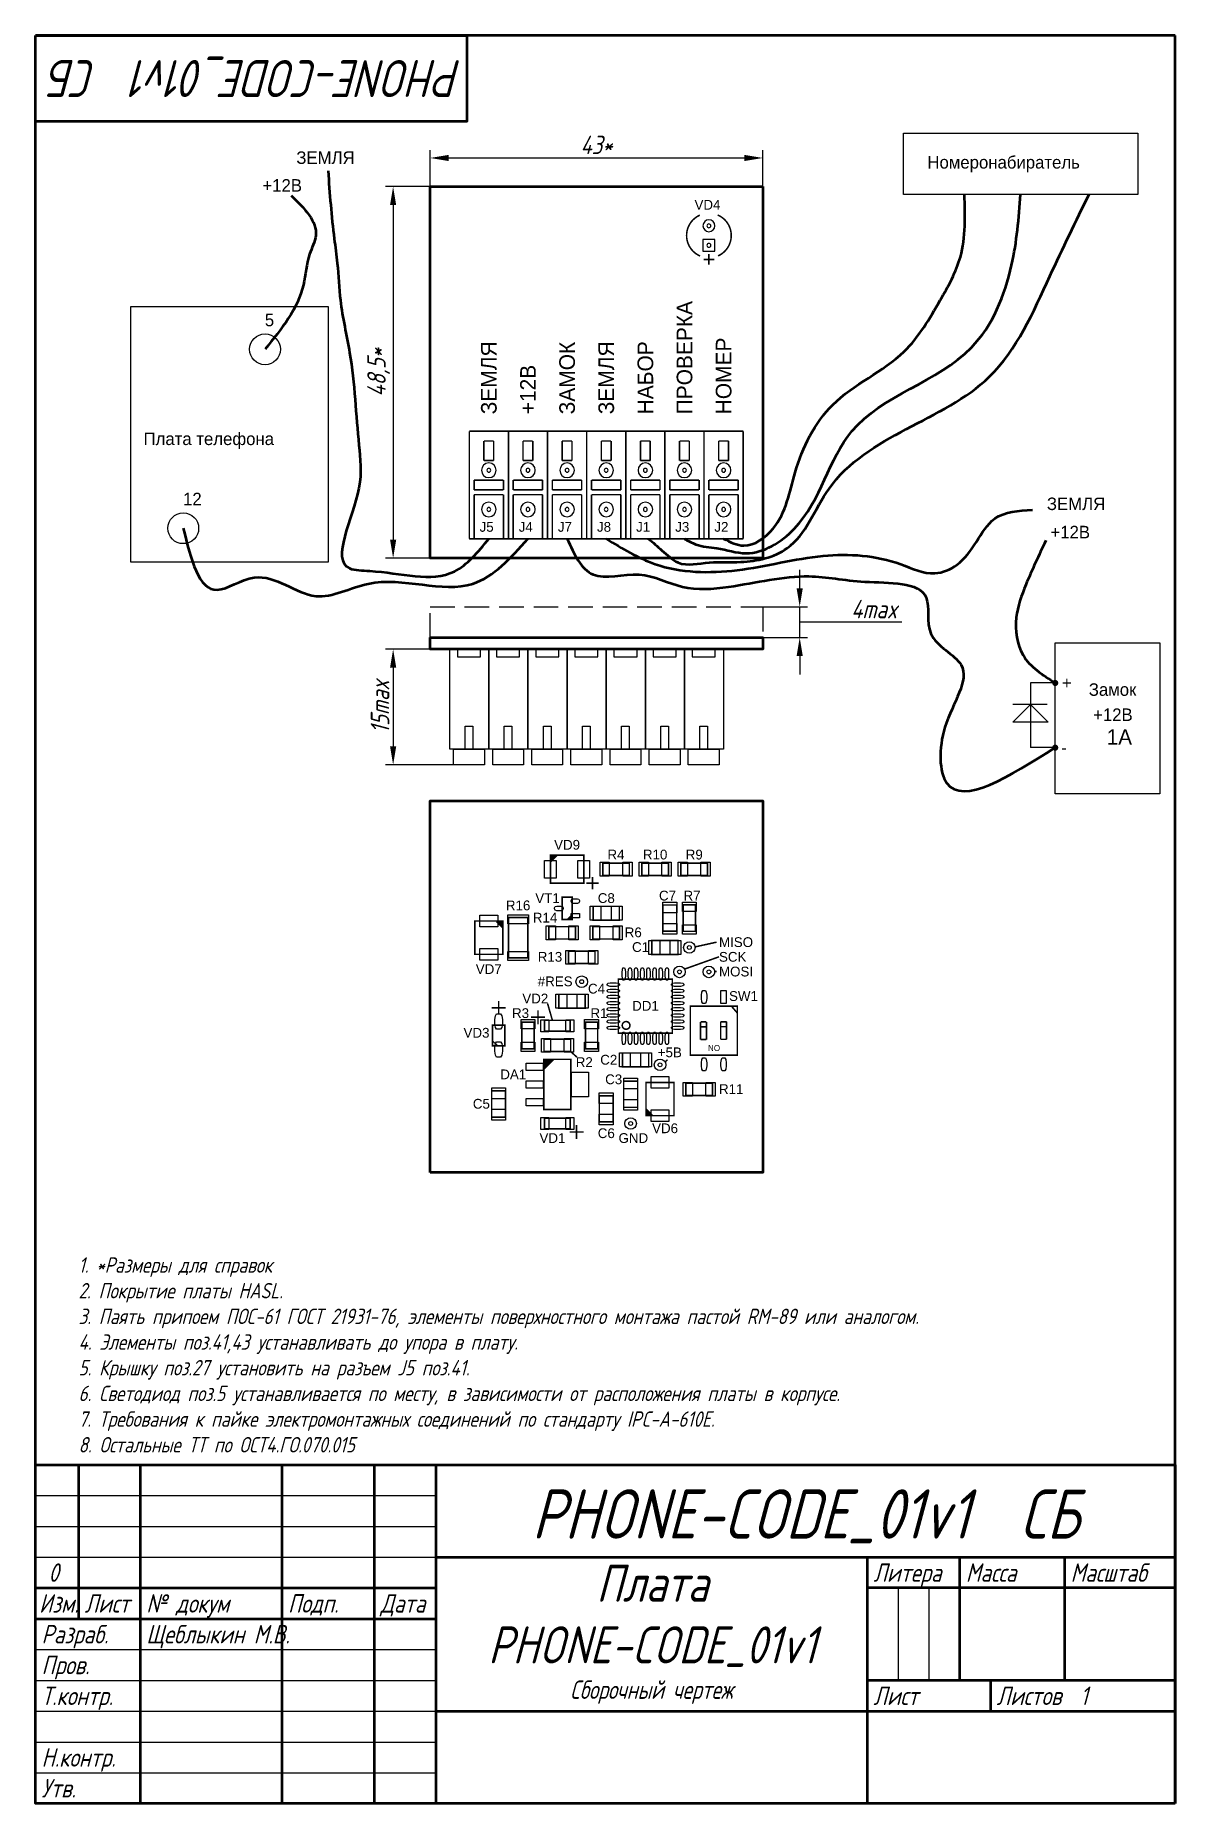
# Paper-space layout 'A4(1)' of a CAD drawing. Extents: x 20 to 205, y 5 to 292.
# The model-space entities are those that its viewports show. They can reach past a viewport. Long polylines and large blocks are cut down to what shows.
import ezdxf
from ezdxf.enums import TextEntityAlignment as Align

# ---------------------------------------------------------------- set-up
doc = ezdxf.new("R2010")
doc.units = 0
doc.header["$MEASUREMENT"] = 0
doc.linetypes.add('GOST2.303 4', pattern=[7, 5, -2, 0])
doc.layers.get('0').update_dxf_attribs({"linetype": 'CONTINUOUS'})
doc.layers.get('Defpoints').update_dxf_attribs({"linetype": 'CONTINUOUS'})
for name, color, linetype in [('BOARD', 7, 'CONTINUOUS'), ('BOTTOM', 7, 'CONTINUOUS'), ('TOP', 7, 'CONTINUOUS'), ('Видовой экран', 3, 'CONTINUOUS')]:
    doc.layers.add(name, color=color, linetype=linetype)
doc.layers.add('Основной', color=7, linetype='CONTINUOUS', lineweight=50)
doc.layers.add('РАЗМЕРЫ', color=7, linetype='CONTINUOUS', lineweight=0)
doc.layers.get('Видовой экран').freeze()
doc.styles.add('ГОСТ А', font='', dxfattribs={"oblique": 15})
doc.styles.get('ГОСТ А').set_extended_font_data('GOST 2.304 type A')
doc.dimstyles.new('ЕСКД', dxfattribs={"dimscale": 0, "dimtxt": 3, "dimasz": 3, "dimexe": 1.25, "dimexo": 0, "dimtad": 1, "dimtoh": 1, "dimdec": 1, "dimrnd": 0.5, "dimtxsty": 'ГОСТ А', "dimcen": 5, "dimadec": 3, "dimazin": 2, "dimtfac": 0.75, "dimtdec": 4, "dimtmove": 1, "dimatfit": 3, "dimfxl": 1, "dimtolj": 1, "dimarcsym": 0})

# ---------------------------------------------------------------- blocks, each defined once
blk = doc.blocks.new('Decimal')
at = {"style": 'ГОСТ А', "oblique": 15}
blk.add_text('PHONE-CODE_01v1  СБ', height=8, dxfattribs=at).set_placement((0, 0), align=Align.CENTER)
blk = doc.blocks.new('revision')
at = {"style": 'ГОСТ А', "oblique": 15}
blk.add_text('0', height=3, dxfattribs=at).set_placement((0, 0), align=Align.CENTER)
blk = doc.blocks.new('*D14')
at = {"layer": 'Defpoints', "color": 0}
for p in [(138.04, 272.1), (84.06, 267.45), (138.04, 267.45)]:
    blk.add_point(p, dxfattribs=at)
at = {"layer": 'РАЗМЕРЫ', "color": 0, "lineweight": -2}
for p, q in [((84.06, 267.45), (84.06, 273.35)), ((138.04, 267.45), (138.04, 273.35)), ((87.06, 272.1), (135.04, 272.1))]:
    blk.add_line(p, q, dxfattribs=at)
at = {"layer": 'РАЗМЕРЫ', "color": 0}
for points in [[(87.06, 272.6), (87.06, 271.6), (84.06, 272.1)], [(135.04, 271.6), (135.04, 272.6), (138.04, 272.1)]]:
    blk.add_solid(points, dxfattribs=at)
at = {"layer": 'РАЗМЕРЫ', "color": 0, "linetype": 'ByBlock', "insert": (111.05, 274.23), "char_height": 3, "attachment_point": 5, "style": 'ГОСТ А'}
blk.add_mtext('\\A1;43*', dxfattribs=at)
blk = doc.blocks.new('*D18')
at = {"layer": 'Defpoints', "color": 0}
for p in [(84.06, 267.45), (78.06, 207.13), (84.06, 207.13)]:
    blk.add_point(p, dxfattribs=at)
at = {"layer": 'РАЗМЕРЫ', "color": 0, "lineweight": -2}
for p, q in [((84.06, 267.45), (76.81, 267.45)), ((78.06, 264.45), (78.06, 210.13)), ((84.06, 207.13), (76.81, 207.13))]:
    blk.add_line(p, q, dxfattribs=at)
at = {"layer": 'РАЗМЕРЫ', "color": 0}
for points in [[(78.56, 264.45), (77.56, 264.45), (78.06, 267.45)], [(77.56, 210.13), (78.56, 210.13), (78.06, 207.13)]]:
    blk.add_solid(points, dxfattribs=at)
at = {"layer": 'РАЗМЕРЫ', "color": 0, "linetype": 'ByBlock', "insert": (75.71, 237.29), "char_height": 3, "attachment_point": 5, "rotation": 90, "style": 'ГОСТ А'}
blk.add_mtext('\\A1;48,5*', dxfattribs=at)
blk = doc.blocks.new('*D21')
at = {"layer": 'Defpoints', "color": 0}
for p in [(138.04, 199.25), (144.04, 199.25), (138.04, 194.25)]:
    blk.add_point(p, dxfattribs=at)
at = {"layer": 'РАЗМЕРЫ', "color": 0, "lineweight": -2}
for p, q in [((144.04, 202.25), (144.04, 205.25)), ((138.04, 199.25), (145.29, 199.25)), ((144.04, 194.25), (144.04, 199.25)), ((151.61, 196.75), (144.04, 196.75)), ((160.62, 196.75), (151.61, 196.75)), ((138.04, 194.25), (145.29, 194.25)), ((144.04, 191.25), (144.04, 188.25))]:
    blk.add_line(p, q, dxfattribs=at)
at = {"layer": 'РАЗМЕРЫ', "color": 0}
for points in [[(143.54, 202.25), (144.54, 202.25), (144.04, 199.25)], [(144.54, 191.25), (143.54, 191.25), (144.04, 194.25)]]:
    blk.add_solid(points, dxfattribs=at)
at = {"layer": 'РАЗМЕРЫ', "color": 0, "linetype": 'ByBlock', "insert": (156.11, 198.88), "char_height": 3, "attachment_point": 5, "style": 'ГОСТ А'}
blk.add_mtext('\\A1;4max', dxfattribs=at)
blk = doc.blocks.new('*D22')
at = {"layer": 'Defpoints', "color": 0}
for p in [(84.06, 192.37), (78.06, 173.62), (87.86, 173.62)]:
    blk.add_point(p, dxfattribs=at)
at = {"layer": 'РАЗМЕРЫ', "color": 0, "lineweight": -2}
for p, q in [((84.06, 192.37), (76.81, 192.37)), ((78.06, 189.37), (78.06, 176.62)), ((87.86, 173.62), (76.81, 173.62))]:
    blk.add_line(p, q, dxfattribs=at)
at = {"layer": 'РАЗМЕРЫ', "color": 0}
for points in [[(78.56, 189.37), (77.56, 189.37), (78.06, 192.37)], [(77.56, 176.62), (78.56, 176.62), (78.06, 173.62)]]:
    blk.add_solid(points, dxfattribs=at)
at = {"layer": 'РАЗМЕРЫ', "color": 0, "linetype": 'ByBlock', "insert": (75.93, 183), "char_height": 3, "attachment_point": 5, "rotation": 90, "style": 'ГОСТ А'}
blk.add_mtext('\\A1;15max', dxfattribs=at)
blk = doc.blocks.new('FIGURE_CIRCLE')
blk.add_circle((0, 0), 0.5)
blk = doc.blocks.new('FIGURE_SQUARE')
blk.add_lwpolyline([(-0.5, -0.5), (-0.5, 0.5), (0.5, 0.5), (0.5, -0.5)], close=True)
blk = doc.blocks.new('FIGURE_OBLONG')
blk.add_lwpolyline([(-0.5, -0.125), (-0.5, 0.125), (-0.416, 0.375), (-0.25, 0.5), (0.25, 0.5), (0.416, 0.375), (0.5, 0.125), (0.5, -0.125), (0.416, -0.375), (0.25, -0.5), (-0.25, -0.5), (-0.416, -0.375)], close=True)
blk = doc.blocks.new('WAGO')
at = {"layer": 'BOTTOM', "linetype": 'ByBlock', "ltscale": 100}
for p, q in [((-1.54, 0), (-1.54, -1)), ((1.46, -1), (1.46, 0)), ((-1.54, -1), (1.46, -1)), ((-0.54, -13), (-0.54, -10)), ((-0.54, -10), (0.46, -10)), ((0.46, -10), (0.46, -13))]:
    blk.add_line(p, q, dxfattribs=at)
for points in [[(-2.54, 0), (2.54, 0), (2.54, -13), (-2.54, -13)], [(-2.04, -13), (1.96, -13), (1.96, -15), (-2.04, -15)]]:
    blk.add_lwpolyline(points, close=True, dxfattribs=at)

msp = doc.modelspace()

# ---------------------------------------------------------------- linework, layer by layer
at = {"layer": 'BOARD', "lineweight": 50}
for points in [[(27.94, 64.56), (27.94, 16.3), (-15.24, 16.3), (-15.24, 64.56)], [(-15.24, -63.44), (-15.24, -15.18), (27.94, -15.18), (27.94, -63.44)]]:
    msp.add_lwpolyline(points, close=True, dxfattribs=at)
at = {"layer": 'BOARD', "const_width": 0.2}
for points in [[(19.82, 55.55, -0.655521), (19.77, 60.86)], [(22.09, 60.88, -0.655521), (22.14, 55.57)]]:
    msp.add_lwpolyline(points, format="xyb", dxfattribs=at)
for points in [[(20.25, 55.11), (21.66, 55.11)], [(20.95, 54.41), (20.95, 55.81)]]:
    msp.add_lwpolyline(points, dxfattribs=at)
at = {"layer": 'BOARD', "linetype": 'ByBlock', "lineweight": 50, "ltscale": 100}
msp.add_lwpolyline([(-15.24, 6), (27.94, 6), (27.94, 4.5), (-15.24, 4.5)], close=True, dxfattribs=at)
at = {"layer": 'BOTTOM', "linetype": 'ByBlock', "ltscale": 100}
msp.add_line((25.4, 18.84), (-10.16, 18.84), dxfattribs=at)
at = {"layer": 'BOTTOM', "const_width": 0.2}
for points in [[(-10.16, 32.81), (-10.16, 18.84)], [(-5.08, 32.81), (-10.16, 32.81)], [(-5.08, 18.84), (-5.08, 32.81)], [(-5.08, 32.81), (-5.08, 18.84)], [(0, 32.81), (-5.08, 32.81)], [(0, 32.81), (0, 18.84)], [(5.08, 32.81), (0, 32.81)], [(0, 18.84), (0, 32.81)], [(5.08, 32.81), (5.08, 18.84)], [(10.16, 32.81), (5.08, 32.81)], [(5.08, 18.84), (5.08, 32.81)], [(10.16, 18.84), (10.16, 32.81)], [(10.16, 32.81), (10.16, 18.84)], [(15.24, 32.81), (10.16, 32.81)], [(15.24, 32.81), (15.24, 18.84)], [(20.32, 32.81), (15.24, 32.81)], [(15.24, 18.84), (15.24, 32.81)], [(20.32, 18.84), (20.32, 32.81)], [(20.32, 32.81), (20.32, 18.84)], [(25.4, 32.81), (20.32, 32.81)], [(25.4, 18.84), (25.4, 32.81)], [(-8.26, 31.54), (-6.99, 31.54)], [(-8.26, 29), (-8.26, 31.54)], [(-6.99, 31.54), (-6.99, 29)], [(-3.18, 31.54), (-1.91, 31.54)], [(-3.18, 29), (-3.18, 31.54)], [(-1.91, 31.54), (-1.91, 29)], [(1.9, 31.54), (3.17, 31.54)], [(1.9, 29), (1.9, 31.54)], [(3.17, 31.54), (3.17, 29)], [(6.98, 31.54), (8.25, 31.54)], [(6.98, 29), (6.98, 31.54)], [(8.25, 31.54), (8.25, 29)], [(12.06, 31.54), (13.33, 31.54)], [(12.06, 29), (12.06, 31.54)], [(13.33, 31.54), (13.33, 29)], [(17.14, 31.54), (18.41, 31.54)], [(17.14, 29), (17.14, 31.54)], [(18.41, 31.54), (18.41, 29)], [(22.22, 31.54), (23.5, 31.54)], [(22.22, 29), (22.22, 31.54)], [(23.5, 31.54), (23.5, 29)], [(-6.99, 29), (-8.26, 29)], [(-1.91, 29), (-3.18, 29)], [(3.17, 29), (1.9, 29)], [(8.25, 29), (6.98, 29)], [(13.33, 29), (12.06, 29)], [(18.41, 29), (17.14, 29)], [(23.5, 29), (22.22, 29)], [(-9.53, 26.46), (-5.72, 26.46)], [(-9.53, 25.19), (-9.53, 26.46)], [(-5.72, 25.19), (-9.53, 25.19)], [(-5.72, 26.46), (-5.72, 25.19)], [(-4.45, 26.46), (-0.64, 26.46)], [(-4.45, 25.19), (-4.45, 26.46)], [(-0.64, 25.19), (-4.45, 25.19)], [(-0.64, 26.46), (-0.64, 25.19)], [(0.63, 26.46), (4.44, 26.46)], [(0.63, 25.19), (0.63, 26.46)], [(4.44, 25.19), (0.63, 25.19)], [(4.44, 26.46), (4.44, 25.19)], [(5.71, 26.46), (9.52, 26.46)], [(5.71, 25.19), (5.71, 26.46)], [(9.52, 25.19), (5.71, 25.19)], [(9.52, 26.46), (9.52, 25.19)], [(10.79, 26.46), (14.61, 26.46)], [(10.79, 25.19), (10.79, 26.46)], [(14.61, 25.19), (10.79, 25.19)], [(14.61, 26.46), (14.61, 25.19)], [(15.87, 26.46), (19.68, 26.46)], [(15.87, 25.19), (15.87, 26.46)], [(19.68, 25.19), (15.87, 25.19)], [(19.68, 26.46), (19.68, 25.19)], [(20.95, 26.46), (24.76, 26.46)], [(20.95, 25.19), (20.95, 26.46)], [(24.76, 25.19), (20.95, 25.19)], [(24.76, 26.46), (24.76, 25.19)], [(-9.53, 24.56), (-5.72, 24.56)], [(-9.53, 18.84), (-9.53, 24.56)], [(-5.72, 24.56), (-5.72, 23.92)], [(-5.72, 23.92), (-5.72, 18.84)], [(-4.45, 24.56), (-0.64, 24.56)], [(-4.45, 18.84), (-4.45, 24.56)], [(-0.64, 24.56), (-0.64, 23.92)], [(-0.64, 23.92), (-0.64, 18.84)], [(0.63, 24.56), (4.44, 24.56)], [(0.63, 18.84), (0.63, 24.56)], [(4.44, 24.56), (4.44, 23.92)], [(4.44, 23.92), (4.44, 18.84)], [(5.71, 24.56), (9.52, 24.56)], [(5.71, 18.84), (5.71, 24.56)], [(9.52, 24.56), (9.52, 23.92)], [(9.52, 23.92), (9.52, 18.84)], [(10.79, 24.56), (14.61, 24.56)], [(10.79, 18.84), (10.79, 24.56)], [(14.61, 24.56), (14.61, 23.92)], [(14.61, 23.92), (14.61, 18.84)], [(15.87, 24.56), (19.68, 24.56)], [(15.87, 18.84), (15.87, 24.56)], [(19.68, 24.56), (19.68, 23.92)], [(19.68, 23.92), (19.68, 18.84)], [(20.95, 24.56), (24.76, 24.56)], [(20.95, 18.84), (20.95, 24.56)], [(24.76, 24.56), (24.76, 23.92)], [(24.76, 23.92), (24.76, 18.84)], [(-5.08, 18.84), (-10.16, 18.84)], [(-9.53, 18.84), (-5.72, 18.84)], [(0, 18.84), (-5.08, 18.84)], [(-4.45, 18.84), (-0.64, 18.84)], [(5.08, 18.84), (0, 18.84)], [(0.63, 18.84), (4.44, 18.84)], [(10.16, 18.84), (5.08, 18.84)], [(5.71, 18.84), (9.52, 18.84)], [(15.24, 18.84), (10.16, 18.84)], [(10.79, 18.84), (14.61, 18.84)], [(20.32, 18.84), (15.24, 18.84)], [(15.87, 18.84), (19.68, 18.84)], [(25.4, 18.84), (20.32, 18.84)], [(20.95, 18.84), (24.76, 18.84)]]:
    msp.add_lwpolyline(points, dxfattribs=at)
at = {"layer": 'TOP', "linetype": 'GOST2.303 4'}
for p, q in [((-15.24, 6), (-15.24, 10)), ((-15.24, 10), (27.94, 10)), ((27.94, 10), (27.94, 6))]:
    msp.add_line(p, q, dxfattribs=at)
at = {"layer": 'TOP', "const_width": 0.2}
for points in [[(4.7, -22.25), (4.7, -25.88), (0.38, -25.88), (0.38, -22.25), (4.7, -22.25)], [(0.44, -22.47), (0.64, -22.27)], [(0.74, -22.27), (0.44, -22.57)], [(0.44, -22.67), (0.84, -22.27)], [(0.94, -22.27), (0.44, -22.77)], [(1.04, -22.27), (0.44, -22.87)], [(1.14, -22.27), (0.44, -22.97)], [(0.44, -23.07), (1.24, -22.27)], [(5.84, -25.07), (5.84, -26.67)], [(7.17, -24.87), (7.17, -23.27), (10.62, -23.27), (10.62, -24.87), (7.17, -24.87)], [(12.24, -24.87), (12.24, -23.27), (15.7, -23.27), (15.7, -24.87), (12.24, -24.87)], [(17.32, -24.87), (17.32, -23.27), (20.77, -23.27), (20.77, -24.87), (17.32, -24.87)], [(5.04, -25.87), (6.64, -25.87)], [(1.89, -30.6), (1.89, -27.7), (3.19, -27.7), (3.19, -30.6), (1.89, -30.6)], [(9.32, -28.88), (9.32, -30.68), (5.92, -30.68), (5.92, -28.88), (9.32, -28.88)], [(14.97, -28.72), (16.77, -28.72), (16.77, -32.12), (14.97, -32.12), (14.97, -28.72)], [(17.61, -28.69), (19.21, -28.69), (19.21, -32.14), (17.61, -32.14), (17.61, -28.69)], [(-5.81, -35.12), (-9.43, -35.12), (-9.43, -30.79), (-5.81, -30.79), (-5.81, -35.12)], [(-6.62, -30.86), (-5.82, -31.66)], [(-5.82, -31.56), (-6.52, -30.86)], [(-5.82, -31.46), (-6.42, -30.86)], [(-5.82, -31.36), (-6.32, -30.86)], [(-6.22, -30.86), (-5.82, -31.26)], [(-5.82, -31.16), (-6.12, -30.86)], [(-6.02, -30.86), (-5.82, -31.06)], [(-2.56, -35.58), (-5.06, -35.58), (-5.06, -30.33), (-2.56, -30.33), (-2.56, -35.58)], [(3.63, -31.52), (3.63, -33.12), (0.18, -33.12), (0.18, -31.52), (3.63, -31.52)], [(3.14, -30.05), (2.64, -30.55)], [(3.14, -30.15), (2.74, -30.55)], [(3.14, -30.25), (2.84, -30.55)], [(3.14, -30.35), (2.94, -30.55)], [(3.14, -30.45), (3.04, -30.55)], [(9.35, -31.52), (9.35, -33.12), (5.89, -33.12), (5.89, -31.52), (9.35, -31.52)], [(16.94, -33.33), (16.94, -35.13), (13.54, -35.13), (13.54, -33.33), (16.94, -33.33)], [(19.08, -34.17), (21.94, -33.54)], [(2.72, -36.3), (2.72, -34.7), (6.17, -34.7), (6.17, -36.3), (2.72, -36.3)], [(17.81, -37.03), (22.26, -35.44)], [(9.2, -38.35), (16.2, -38.35), (16.2, -45.35), (9.2, -45.35), (9.2, -38.35)], [(21.62, -37.35), (21.94, -37.35)], [(-6.35, -42.96), (-6.35, -41.16)], [(4.88, -40.31), (4.88, -42.11), (1.48, -42.11), (1.48, -40.31), (4.88, -40.31)], [(-7.25, -42.06), (-5.45, -42.06)], [(-0.33, -43.29), (-2.13, -43.29)], [(-1.23, -44.19), (-1.23, -42.39)], [(-0.39, -45.09), (-0.39, -43.69), (2.93, -43.69), (2.93, -45.09), (-0.39, -45.09)], [(0.64, -43.71), (0, -41.49)], [(18.54, -41.85), (24.64, -41.85), (24.64, -48.2), (18.54, -48.2), (18.54, -41.85)], [(24.64, -42.74), (23.88, -41.85)], [(-7.15, -44.31), (-5.55, -44.31), (-5.55, -47.01), (-7.15, -47.01), (-7.15, -44.31)], [(-1.74, -47.38), (-3.34, -47.38), (-3.34, -43.93), (-1.74, -43.93), (-1.74, -47.38)], [(4.92, -43.93), (6.51, -43.93), (6.51, -47.38), (4.92, -47.38), (4.92, -43.93)], [(19.87, -43.89), (20.63, -43.89)], [(19.87, -46.18), (19.87, -43.89)], [(20.63, -44.53), (19.87, -44.53)], [(20.63, -43.89), (20.63, -46.18)], [(22.48, -43.88), (23.24, -43.88)], [(22.48, -46.16), (22.48, -43.88)], [(23.24, -44.51), (22.48, -44.51)], [(23.24, -43.88), (23.24, -46.16)], [(3, -46.13), (3, -47.73), (-0.46, -47.73), (-0.46, -46.13), (3, -46.13)], [(3, -47.73), (3.82, -48.48)], [(13.13, -47.93), (13.13, -49.73), (9.73, -49.73), (9.73, -47.93), (13.13, -47.93)], [(20.63, -46.18), (19.87, -46.18)], [(23.24, -46.16), (22.48, -46.16)], [(3.02, -48.76), (3.02, -55.26), (-0.48, -55.26), (-0.48, -48.76), (3.02, -48.76)], [(-0.43, -48.91), (-0.33, -48.81)], [(-0.43, -49.01), (-0.23, -48.81)], [(-0.43, -49.11), (-0.13, -48.81)], [(-0.03, -48.81), (-0.43, -49.21)], [(-0.43, -49.31), (0.07, -48.81)], [(0.17, -48.81), (-0.43, -49.41)], [(-0.43, -49.51), (0.27, -48.81)], [(0.37, -48.81), (-0.43, -49.61)], [(-0.43, -49.71), (0.47, -48.81)], [(-0.43, -49.81), (0.57, -48.81)], [(0.67, -48.81), (-0.43, -49.91)], [(-0.43, -50.01), (0.77, -48.81)], [(15.26, -49.12), (15.58, -48.8)], [(-7.25, -52.85), (-5.45, -52.85), (-5.45, -56.25), (-7.25, -56.25), (-7.25, -52.85)], [(9.89, -51.58), (11.7, -51.58), (11.7, -54.98), (9.89, -54.98), (9.89, -51.58)], [(12.79, -51.75), (16.42, -51.75), (16.42, -56.07), (12.79, -56.07), (12.79, -51.75)], [(21.41, -51.84), (21.41, -53.44), (17.96, -53.44), (17.96, -51.84), (21.41, -51.84)], [(6.72, -53.48), (8.52, -53.48), (8.52, -56.88), (6.72, -56.88), (6.72, -53.48)], [(2.93, -56.39), (2.93, -57.79), (-0.39, -57.79), (-0.39, -56.39), (2.93, -56.39)], [(3.77, -57.29), (3.77, -59.09)], [(13.61, -56.01), (12.8, -55.21)], [(12.8, -55.31), (13.51, -56.01)], [(12.8, -55.41), (13.4, -56.01)], [(12.8, -55.51), (13.3, -56.01)], [(13.21, -56.01), (12.8, -55.61)], [(12.8, -55.71), (13.11, -56.01)], [(13.01, -56.01), (12.8, -55.81)], [(2.87, -58.19), (4.67, -58.19)]]:
    msp.add_lwpolyline(points, dxfattribs=at)
msp.add_lwpolyline([(10.7, -44.35, 1), (9.7, -44.35, 1), (10.7, -44.35)], format="xyb", dxfattribs=at)
at = {"layer": 'TOP'}
msp.add_lwpolyline([(-7.15, -47.01), (-7.15, -46.33), (-6.47, -47.01)], close=True, dxfattribs=at)

# ---------------------------------------------------------------- block references
at = {"layer": 'BOARD', "rotation": 180}
for name, p, xscale, yscale in [('FIGURE_CIRCLE', (20.95, 59.48), -1.55, 1.55), ('FIGURE_CIRCLE', (20.95, 59.48), -0.5, 0.5), ('FIGURE_SQUARE', (20.95, 56.94), -1.55, 1.55), ('FIGURE_CIRCLE', (20.95, 56.94), -0.5, 0.5)]:
    msp.add_blockref(name, p, dxfattribs=dict(at, xscale=xscale, yscale=yscale))
at = {"layer": 'BOTTOM', "rotation": 180}
for p, xscale, yscale in [((-7.62, 27.73), -1.9, 1.9), ((-7.62, 27.73), -0.5, 0.5), ((-2.54, 27.73), -1.9, 1.9), ((-2.54, 27.73), -0.5, 0.5), ((2.54, 27.73), -1.9, 1.9), ((2.54, 27.73), -0.5, 0.5), ((7.62, 27.73), -1.9, 1.9), ((7.62, 27.73), -0.5, 0.5), ((12.7, 27.73), -1.9, 1.9), ((12.7, 27.73), -0.5, 0.5), ((17.78, 27.73), -1.9, 1.9), ((17.78, 27.73), -0.5, 0.5), ((22.86, 27.73), -1.9, 1.9), ((22.86, 27.73), -0.5, 0.5), ((-7.62, 22.65), -1.9, 1.9), ((-2.54, 22.65), -1.9, 1.9), ((2.54, 22.65), -1.9, 1.9), ((7.62, 22.65), -1.9, 1.9), ((12.7, 22.65), -1.9, 1.9), ((17.78, 22.65), -1.9, 1.9), ((22.86, 22.65), -1.9, 1.9), ((-7.62, 22.65), -0.5, 0.5), ((-2.54, 22.65), -0.5, 0.5), ((2.54, 22.65), -0.5, 0.5), ((7.62, 22.65), -0.5, 0.5), ((12.7, 22.65), -0.5, 0.5), ((17.78, 22.65), -0.5, 0.5), ((22.86, 22.65), -0.5, 0.5)]:
    msp.add_blockref('FIGURE_CIRCLE', p, dxfattribs=dict(at, xscale=xscale, yscale=yscale))
at = {"layer": 'BOTTOM', "linetype": 'ByBlock', "ltscale": 100}
for p in [(-10.16, 4.5), (-5.08, 4.5), (0, 4.5), (5.08, 4.5), (10.16, 4.5), (15.24, 4.5), (20.32, 4.5)]:
    msp.add_blockref('WAGO', p, dxfattribs=at)
at = {"layer": 'TOP'}
for name, p, xscale, yscale in [('FIGURE_SQUARE', (0.38, -24.07), 1.52, 2.3), ('FIGURE_SQUARE', (4.7, -24.07), 1.52, 2.3), ('FIGURE_SQUARE', (7.42, -24.07), 1.2, 1.8), ('FIGURE_SQUARE', (10.37, -24.07), 1.2, 1.8), ('FIGURE_SQUARE', (12.49, -24.07), 1.2, 1.8), ('FIGURE_SQUARE', (15.45, -24.07), 1.2, 1.8), ('FIGURE_SQUARE', (17.57, -24.07), 1.2, 1.8), ('FIGURE_SQUARE', (20.52, -24.07), 1.2, 1.8), ('FIGURE_OBLONG', (1.47, -29.15), 1.1, 0.6), ('FIGURE_OBLONG', (3.62, -28.2), 1.1, 0.6), ('FIGURE_SQUARE', (3.62, -30.1), 1.1, 0.6), ('FIGURE_SQUARE', (6.24, -29.78), 1.4, 1.8), ('FIGURE_SQUARE', (9.01, -29.78), 1.4, 1.8), ('FIGURE_SQUARE', (15.87, -29.03), 1.8, 1.4), ('FIGURE_SQUARE', (18.41, -28.94), 1.8, 1.2), ('FIGURE_SQUARE', (-7.62, -30.79), 2.3, 1.52), ('FIGURE_SQUARE', (-3.81, -30.58), 2.7, 1.2), ('FIGURE_SQUARE', (0.43, -32.32), 1.2, 1.8), ('FIGURE_SQUARE', (3.38, -32.32), 1.2, 1.8), ('FIGURE_SQUARE', (6.14, -32.32), 1.2, 1.8), ('FIGURE_SQUARE', (9.1, -32.32), 1.2, 1.8), ('FIGURE_SQUARE', (15.87, -31.8), 1.8, 1.4), ('FIGURE_SQUARE', (18.41, -31.89), 1.8, 1.2), ('FIGURE_SQUARE', (-7.62, -35.12), 2.3, 1.52), ('FIGURE_SQUARE', (13.86, -34.23), 1.4, 1.8), ('FIGURE_SQUARE', (16.62, -34.23), 1.4, 1.8), ('FIGURE_CIRCLE', (18.41, -34.23), 1.5, 1.5), ('FIGURE_CIRCLE', (18.41, -34.23), 0.5, 0.5), ('FIGURE_SQUARE', (-3.81, -35.33), 2.7, 1.2), ('FIGURE_SQUARE', (2.97, -35.5), 1.2, 1.8), ('FIGURE_SQUARE', (5.92, -35.5), 1.2, 1.8), ('FIGURE_CIRCLE', (17.14, -37.4), 1.5, 1.5), ('FIGURE_CIRCLE', (20.95, -37.4), 1.5, 1.5), ('FIGURE_CIRCLE', (4.44, -38.67), 1.5, 1.5), ('FIGURE_CIRCLE', (4.44, -38.67), 0.5, 0.5), ('FIGURE_OBLONG', (8.53, -39.05), 1.6, 0.45), ('FIGURE_OBLONG', (9.9, -37.67), 0.45, 1.6), ('FIGURE_OBLONG', (10.7, -37.67), 0.45, 1.6), ('FIGURE_OBLONG', (11.5, -37.67), 0.45, 1.6), ('FIGURE_OBLONG', (12.3, -37.67), 0.45, 1.6), ('FIGURE_OBLONG', (13.1, -37.67), 0.45, 1.6), ('FIGURE_OBLONG', (13.9, -37.67), 0.45, 1.6), ('FIGURE_OBLONG', (14.7, -37.67), 0.45, 1.6), ('FIGURE_OBLONG', (15.5, -37.67), 0.45, 1.6), ('FIGURE_OBLONG', (16.88, -39.05), 1.6, 0.45), ('FIGURE_CIRCLE', (17.14, -37.4), 0.5, 0.5), ('FIGURE_CIRCLE', (20.95, -37.4), 0.5, 0.5), ('FIGURE_SQUARE', (1.79, -41.21), 1.4, 1.8), ('FIGURE_SQUARE', (4.56, -41.21), 1.4, 1.8), ('FIGURE_OBLONG', (8.53, -39.85), 1.6, 0.45), ('FIGURE_OBLONG', (8.53, -40.65), 1.6, 0.45), ('FIGURE_OBLONG', (8.53, -41.45), 1.6, 0.45), ('FIGURE_OBLONG', (16.88, -39.85), 1.6, 0.45), ('FIGURE_OBLONG', (16.88, -40.65), 1.6, 0.45), ('FIGURE_OBLONG', (16.88, -41.45), 1.6, 0.45), ('FIGURE_OBLONG', (20.32, -40.65), 0.7, 1.7), ('FIGURE_SQUARE', (22.86, -40.65), 0.7, 1.7), ('FIGURE_OBLONG', (-6.35, -43.85), 1.02, 2), ('FIGURE_SQUARE', (-2.54, -44.18), 1.8, 1.2), ('FIGURE_SQUARE', (-0.35, -44.39), 1.025, 1.55), ('FIGURE_SQUARE', (2.9, -44.39), 1.025, 1.55), ('FIGURE_SQUARE', (5.71, -44.18), 1.8, 1.2), ('FIGURE_OBLONG', (8.53, -42.25), 1.6, 0.45), ('FIGURE_OBLONG', (8.53, -43.05), 1.6, 0.45), ('FIGURE_OBLONG', (8.53, -43.85), 1.6, 0.45), ('FIGURE_OBLONG', (16.88, -42.25), 1.6, 0.45), ('FIGURE_OBLONG', (16.88, -43.05), 1.6, 0.45), ('FIGURE_OBLONG', (16.88, -43.85), 1.6, 0.45), ('FIGURE_OBLONG', (8.53, -44.65), 1.6, 0.45), ('FIGURE_OBLONG', (9.9, -46.02), 0.45, 1.6), ('FIGURE_OBLONG', (10.7, -46.02), 0.45, 1.6), ('FIGURE_OBLONG', (11.5, -46.02), 0.45, 1.6), ('FIGURE_OBLONG', (12.3, -46.02), 0.45, 1.6), ('FIGURE_OBLONG', (13.1, -46.02), 0.45, 1.6), ('FIGURE_OBLONG', (13.9, -46.02), 0.45, 1.6), ('FIGURE_OBLONG', (14.7, -46.02), 0.45, 1.6), ('FIGURE_OBLONG', (15.5, -46.02), 0.45, 1.6), ('FIGURE_OBLONG', (16.88, -44.65), 1.6, 0.45), ('FIGURE_OBLONG', (-6.35, -47.46), 1.02, 2), ('FIGURE_SQUARE', (-2.54, -47.13), 1.8, 1.2), ('FIGURE_SQUARE', (-0.2, -46.93), 1.2, 1.8), ('FIGURE_SQUARE', (2.75, -46.93), 1.2, 1.8), ('FIGURE_SQUARE', (5.71, -47.13), 1.8, 1.2), ('FIGURE_SQUARE', (10.04, -48.83), 1.4, 1.8), ('FIGURE_SQUARE', (12.81, -48.83), 1.4, 1.8), ('FIGURE_SQUARE', (-1.66, -49.71), 2.2, 0.95), ('FIGURE_SQUARE', (4.2, -52.01), 2.2, 3.2), ('FIGURE_CIRCLE', (14.61, -49.47), 1.5, 1.5), ('FIGURE_CIRCLE', (14.61, -49.47), 0.5, 0.5), ('FIGURE_OBLONG', (20.32, -49.4), 0.7, 1.7), ('FIGURE_OBLONG', (22.86, -49.4), 0.7, 1.7), ('FIGURE_SQUARE', (-6.35, -53.16), 1.8, 1.4), ('FIGURE_SQUARE', (-1.66, -52.01), 2.2, 0.95), ('FIGURE_SQUARE', (10.79, -51.89), 1.8, 1.4), ('FIGURE_SQUARE', (14.61, -51.75), 2.3, 1.52), ('FIGURE_SQUARE', (18.21, -52.64), 1.2, 1.8), ('FIGURE_SQUARE', (21.16, -52.64), 1.2, 1.8), ('FIGURE_SQUARE', (-1.66, -54.31), 2.2, 0.95), ('FIGURE_SQUARE', (7.62, -53.8), 1.8, 1.4), ('FIGURE_SQUARE', (10.79, -54.66), 1.8, 1.4), ('FIGURE_SQUARE', (-6.35, -55.93), 1.8, 1.4), ('FIGURE_SQUARE', (-0.35, -57.09), 1.025, 1.55), ('FIGURE_SQUARE', (2.9, -57.09), 1.025, 1.55), ('FIGURE_SQUARE', (7.62, -56.57), 1.8, 1.4), ('FIGURE_CIRCLE', (10.79, -57.09), 1.5, 1.5), ('FIGURE_CIRCLE', (10.79, -57.09), 0.5, 0.5), ('FIGURE_SQUARE', (14.61, -56.07), 2.3, 1.52)]:
    msp.add_blockref(name, p, dxfattribs=dict(at, xscale=xscale, yscale=yscale))

# ---------------------------------------------------------------- texts
at = {"layer": 'BOARD', "width": 1.019685}
msp.add_text('VD4', height=1.27, dxfattribs=at).set_placement((20.77, 61.57), align=Align.CENTER)
at = {"layer": 'BOTTOM'}
for s, p in [('ПРОВЕРКА', (17.78, 35)), ('ЗЕМЛЯ', (-7.62, 35)), ('ЗАМОК ', (2.54, 35)), ('ЗЕМЛЯ', (7.62, 35)), ('НАБОР', (12.7, 35)), ('НОМЕР', (22.86, 35)), ('+12B', (-2.54, 35))]:
    msp.add_text(s, height=2.032, rotation=90, dxfattribs=at).set_placement(p, align=Align.MIDDLE_LEFT)
at = {"layer": 'BOTTOM', "width": 1.019685}
for s, p in [('J5', (-8.82, 19.75)), ('J4', (-3.74, 19.75)), ('J7', (1.34, 19.75)), ('J8', (6.42, 19.75)), ('J1', (11.5, 19.75)), ('J3', (16.58, 19.75)), ('J2', (21.66, 19.75))]:
    msp.add_text(s, height=1.27, dxfattribs=at).set_placement(p)
at = {"layer": 'TOP', "width": 1.019685}
for s, p in [('VD9', (2.54, -21.53)), ('R4', (8.89, -22.8)), ('R10', (13.97, -22.8)), ('R9', (19.05, -22.8)), ('VT1', (0, -28.45)), ('C8', (7.63, -28.45)), ('C7', (15.58, -28.13)), ('R7', (18.76, -28.13)), ('R16', (-3.82, -29.4)), ('R14', (-0.32, -30.99)), ('R6', (11.13, -32.9)), ('C1', (12.08, -34.81)), ('VD7', (-7.63, -37.67)), ('R13', (0.32, -36.08)), ('C4', (6.36, -40.21)), ('VD2', (-1.59, -41.49)), ('DD1', (12.72, -42.44)), ('SW1', (25.44, -41.17)), ('R3', (-3.5, -43.39)), ('R1', (6.68, -43.39)), ('VD3', (-9.22, -45.94)), ('C2', (7.95, -49.44)), ('DA1', (-4.45, -51.34)), ('R2', (4.77, -49.75)), ('C3', (8.59, -51.98)), ('R11', (23.85, -53.25)), ('C5', (-8.59, -55.16)), ('VD6', (15.26, -58.34)), ('VD1', (0.64, -59.61)), ('C6', (7.63, -58.98))]:
    msp.add_text(s, height=1.27, dxfattribs=at).set_placement(p, align=Align.CENTER)
for s, p in [('MISO', (22.26, -34.17)), ('SCK', (22.26, -36.08)), ('MOSI', (22.26, -37.99)), ('#RES', (-1.27, -39.26)), ('+5B', (14.31, -48.48)), ('GND', (9.22, -59.61))]:
    msp.add_text(s, height=1.27, dxfattribs=at).set_placement(p)
at = {"layer": 'TOP'}
msp.add_text('ON', height=0.787, rotation=180, dxfattribs=at).set_placement((21.62, -46.89), align=Align.CENTER)

psp = doc.layouts.new('A4(1)')

# ---------------------------------------------------------------- hatches: boundary and pattern name
at = {"linetype": 'ByBlock'}
h = psp.add_hatch(color=256, dxfattribs=at)
edge = h.paths.add_edge_path()
edge.add_arc((185.51, 186.89), 0.5, 0, 360)
h = psp.add_hatch(color=256, dxfattribs=at)
edge = h.paths.add_edge_path()
edge.add_arc((185.51, 176.39), 0.5, 0, 360)

# ---------------------------------------------------------------- linework, layer by layer
for p, q in [((181.51, 186.89), (181.51, 176.39)), ((185.51, 186.89), (181.51, 186.89)), ((178.65, 180.54), (181.51, 183.39)), ((184.18, 183.39), (178.65, 183.39)), ((184.36, 180.54), (181.51, 183.39)), ((184.36, 180.54), (178.65, 180.54)), ((185.51, 176.39), (181.51, 176.39))]:
    psp.add_line(p, q, dxfattribs=at)
for p, q in [((20, 55), (85, 55)), ((20, 50), (85, 50)), ((20, 45), (85, 45)), ((160, 40), (160, 25)), ((165, 40), (165, 25)), ((20, 30), (85, 30)), ((20, 25), (85, 25)), ((20, 20), (85, 20)), ((20, 15), (85, 15)), ((20, 10), (85, 10))]:
    psp.add_line(p, q)
for points in [[(160.87, 276.12), (198.93, 276.12), (198.93, 266.19), (160.87, 266.19)], [(35.5, 248), (67.5, 248), (67.5, 206.5), (35.5, 206.5)], [(185.51, 193.39), (202.51, 193.39), (202.51, 168.89), (185.51, 168.89)]]:
    psp.add_lwpolyline(points, close=True, dxfattribs=at)
for centre in [(57.27, 241.05), (44, 212)]:
    psp.add_circle(centre, 2.5, dxfattribs=at)
at = {"color": 5, "linetype": 'ByBlock', "lineweight": 50}
for points in [[(67.5, 270), (68.5, 259), (69, 255), (69.5, 249), (71, 240.5), (72.5, 225.5), (72.5, 218.5), (71, 205.5), (74.26, 205.08), (88, 205), (93.59, 210.3)], [(112.64, 210.3), (120.56, 206.19), (133.88, 205.21), (147.87, 207.53), (160.44, 206.16), (165.99, 204.69), (169.55, 206.07), (172.72, 209.8), (175.69, 213.56), (181.81, 214.97)]]:
    psp.add_spline(points, degree=3, dxfattribs=at)
at = {"color": 1, "linetype": 'ByBlock', "lineweight": 50}
for points in [[(61.5, 266), (65.5, 259.5), (64.5, 256.5), (63.5, 251.5), (57.27, 241.05)], [(119.47, 210.3), (121.69, 208.41), (124.3, 206.43), (129.39, 206.44), (134.5, 206.53), (141.99, 208.75), (148.8, 218.41), (174.85, 236.61), (184.64, 252.92), (191, 266.19)], [(44, 212), (49.5, 202), (55.5, 204), (65.5, 201), (74, 203), (91, 203), (99.94, 210.3)], [(183.98, 209.99), (180.74, 202.84), (179.19, 197.49), (180.29, 191.42), (185.51, 186.89)]]:
    psp.add_spline(points, degree=3, dxfattribs=at)
at = {"color": 2, "linetype": 'ByBlock', "lineweight": 50}
psp.add_spline([(125.34, 210.3), (127.21, 209.36), (130.58, 208.76), (135.35, 207.96), (143.16, 211.92), (152.5, 227.76), (171.91, 241.34), (178.44, 254.71), (179.9, 266.19)], degree=3, dxfattribs=at)
at = {"color": 3, "linetype": 'ByBlock', "lineweight": 50}
for points in [[(131.69, 210.3), (134.98, 209.19), (139.71, 211.94), (143.29, 221.03), (149.4, 232.04), (160.98, 240.69), (166.86, 249.01), (170.12, 256.02), (170.77, 266.19)], [(106.29, 210.3), (110.5, 204.5), (118, 204.5), (125, 202.5), (132.5, 202.5), (145.55, 204.2), (154.62, 203.33), (164.57, 200.75), (165.32, 194.94), (170.23, 189.82), (167.62, 179.71), (167.92, 170.64), (185.51, 176.39)]]:
    psp.add_spline(points, degree=3, dxfattribs=at)
at = {"layer": 'Основной'}
for p, q in [((205, 292), (20, 292)), ((20, 5), (20, 292)), ((205, 5), (205, 292)), ((27, 60), (27, 35)), ((37, 60), (37, 5)), ((60, 60), (60, 5)), ((75, 60), (75, 5)), ((85, 60), (85, 5)), ((85, 45), (205, 45)), ((155, 45), (155, 5)), ((170, 45), (170, 25)), ((187, 45), (187, 25)), ((20, 40), (85, 40)), ((205, 40), (155, 40)), ((20, 35), (85, 35)), ((205, 25), (155, 25)), ((175, 25), (175, 20)), ((85, 20), (205, 20)), ((205, 5), (20, 5))]:
    psp.add_line(p, q, dxfattribs=at)
for points in [[(20, 292), (90, 292), (90, 278), (20, 278)], [(205, 5), (20, 5), (20, 60), (205, 60)]]:
    psp.add_lwpolyline(points, close=True, dxfattribs=at)

# ---------------------------------------------------------------- block references
at = {"xscale": 0.75, "yscale": 0.75, "zscale": 0.75, "rotation": 180}
psp.add_blockref('Decimal', (56, 288), dxfattribs=at)
for name, p in [('Decimal', (145, 48.01)), ('revision', (22.96, 41))]:
    psp.add_blockref(name, p)

# ---------------------------------------------------------------- texts
for s, height, p in [('ЗЕМЛЯ', 2.032, (62.35, 272.15)), ('Номеронабиратель', 2.032, (164.77, 271.4)), ('+12В', 2.032, (56.85, 267.65)), ('5', 2.03, (57.24, 245.8)), ('Плата телефона', 2.032, (37.56, 226.52)), ('12', 2.032, (43.97, 216.75)), ('ЗЕМЛЯ', 2.032, (184.16, 215.97)), ('+12В', 2.032, (184.74, 211.38)), ('+', 2.03, (186.61, 186.92)), ('Замок', 2.032, (190.96, 185.82)), ('+12В', 2.032, (191.66, 181.74)), ('-', 2.03, (186.47, 176.4))]:
    psp.add_text(s, height=height).set_placement(p, align=Align.MIDDLE_LEFT)
at = {"style": 'ГОСТ А', "oblique": 15}
for s, p in [('Литера', (156, 41)), ('Масса', (171, 41)), ('Масштаб', (188, 41)), ('Изм.', (20.61, 36)), ('Лист', (28, 36)), ('№ докум', (38, 36)), ('Подп.', (61, 36)), ('Дата', (76, 36)), ('Разраб.', (21, 31)), ('Щеблыкин М.В.', (38, 31)), ('Пров.', (21, 26)), ('Т.контр.', (21, 21)), ('Лист', (156, 21)), ('Листов  1', (176, 21)), ('Н.контр.', (21, 11)), ('Утв.', (21, 6))]:
    psp.add_text(s, height=3, dxfattribs=at).set_placement(p)
at = {"style": 'ГОСТ А', "oblique": 15, "width": 0.95}
psp.add_text('Сборочный чертеж', height=3, dxfattribs=at).set_placement((119.96, 22), align=Align.CENTER)
at = {"linetype": 'ByBlock', "insert": (193.88, 179.38), "char_height": 2.5, "width": 6.1622, "attachment_point": 1}
psp.add_mtext('1А', dxfattribs=at)
at = {"insert": (27, 62), "char_height": 2.5, "width": 178, "attachment_point": 7, "style": 'ГОСТ А'}
psp.add_mtext('{\\FCS_Gost2304|c0;1. *Размеры для справок\\P2. Покрытие платы HASL.\\P3. Паять припоем ПОС-61 ГОСТ 21931-76, элементы поверхностного монтажа пастой RM-89 или аналогом.\\P4. Элементы поз.41,43 устанавливать до упора в плату.\\P5. Крышку поз.27 установить на разъем J5 поз.41.\\P6. Светодиод поз.5 устанавливается по месту, в зависимости от расположения платы в корпусе.\\P7. Требования к пайке электромонтажных соединений по стандарту IPC-A-610E.\\P8. Остальные ТТ по ОСТ4.ГО.070.015}', dxfattribs=at)
at = {"linetype": 'ByBlock', "insert": (86.34, 43.77), "char_height": 2.5, "width": 67.5471, "attachment_point": 1, "style": 'ГОСТ А'}
psp.add_mtext('\\pxqc;{\\H2.4x;Плата PHONE-CODE_01v1}', dxfattribs=at)

# ---------------------------------------------------------------- dimensions: what is measured, and where the dimension line sits
at = {"layer": 'РАЗМЕРЫ'}
dim = psp.add_linear_dim(base=(138.04, 272.1), p1=(84.06, 267.45), p2=(138.04, 267.45), text='<>*', dimstyle='ЕСКД', override={"dimscale": 1, "dimlfac": 0.8, "dimtxsty": 'ГОСТ А', "dimsah": 1, "dimtolj": 1}, dxfattribs=at)
dim.commit()
dim.dimension.update_dxf_attribs({"geometry": '*D14', "text_midpoint": (111.05, 274.23)})
for base, p1, p2, text, picture, middle in [((78.06, 207.13), (84.06, 267.45), (84.06, 207.13), '<>*', '*D18', (75.71, 237.29)), ((144.04, 199.25), (138.04, 194.25), (138.04, 199.25), '<>max', '*D21', (152.24, 198.88)), ((78.06, 173.62), (84.06, 192.37), (87.86, 173.62), '<>max', '*D22', (75.93, 183))]:
    dim = psp.add_linear_dim(base=base, p1=p1, p2=p2, angle=90, text=text, dimstyle='ЕСКД', override={"dimscale": 1, "dimlfac": 0.8, "dimtxsty": 'ГОСТ А', "dimsah": 1, "dimtolj": 1}, dxfattribs=at)
    dim.commit()
    dim.dimension.update_dxf_attribs({"geometry": picture, "text_midpoint": middle})

# ---------------------------------------------------------------- viewports
at = {"layer": 'Видовой экран', "linetype": 'ByBlock', "view_target_point": (7.81, -5.61)}
psp.add_viewport(center=(112.88, 184.62), size=(185, 176.995), view_center_point=(0, 3.91), view_height=141.596, dxfattribs=at)

doc.saveas('drawing.dxf')
